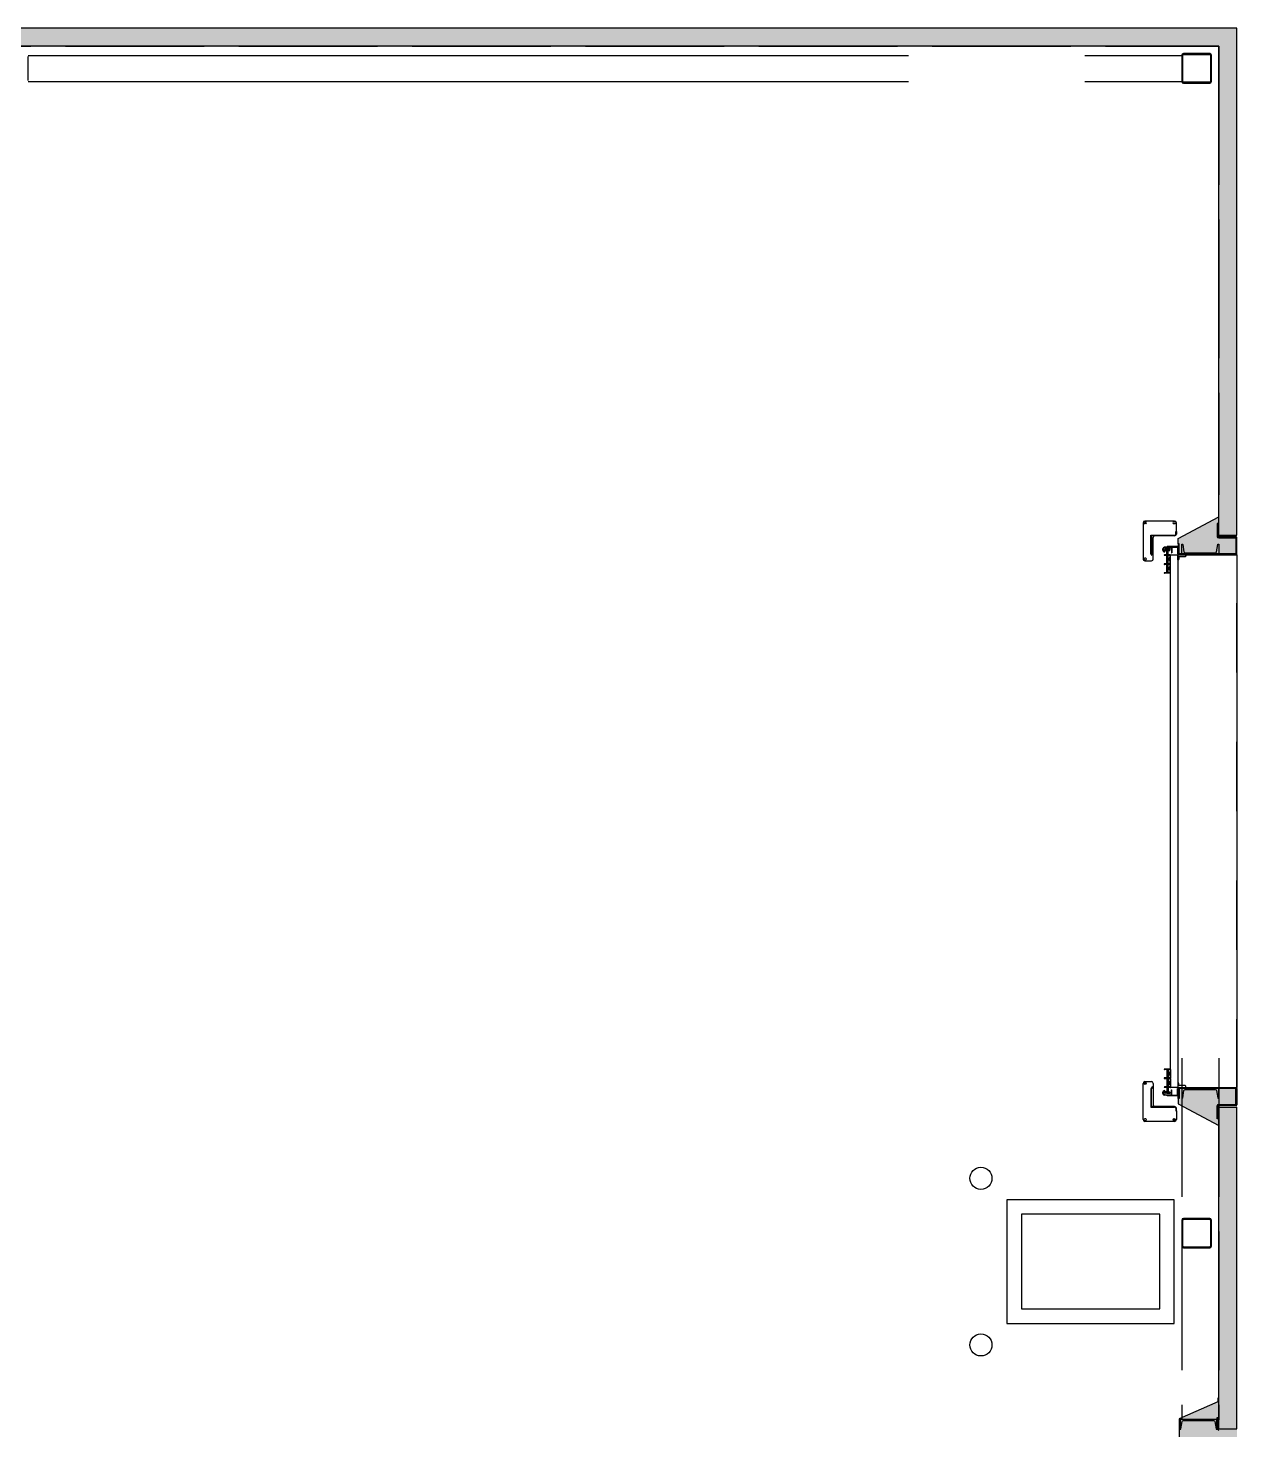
# Model space of a CAD drawing. Header units: inches. Extents: x 2743 to 10591, y -1604 to 5792.
# Drawn here: x 5190.5 to 5517.5, y 1066.4 to 1445.5 of the extents above; entities that cross this region are included whole.
import ezdxf

# ---------------------------------------------------------------- set-up
doc = ezdxf.new("R2010")
doc.units = ezdxf.units.IN
doc.header["$LTSCALE"] = 0.1875
doc.header["$MEASUREMENT"] = 0
for name, pattern in [('CENTERX2', [101.6, 63.5, -12.7, 12.7, -12.7]), ('dash2', [500, 400, -100]), ('dash3', [200, 100, -100])]:
    doc.linetypes.add(name, pattern=pattern)
for name, color, linetype in [('1', 1, 'Continuous'), ('5', 5, 'Continuous'), ('A-N-AMEN-EXT', 2, 'Continuous'), ('A-N-MUR-accessoire', 30, 'Continuous'), ('A-N-MUR-EXT', 5, 'Continuous'), ('A-N-MUR-INT', 3, 'Continuous'), ('A-N-PORTE-EXT', 2, 'Continuous'), ('A-N-STRUCTURE', 4, 'Continuous'), ('fill253', 253, 'Continuous'), ('LAYER10', 7, 'Continuous'), ('S-N-ACIER', 4, 'Continuous')]:
    doc.layers.add(name, color=color, linetype=linetype)

msp = doc.modelspace()

# ---------------------------------------------------------------- hatches: boundary and pattern name
at = {"layer": 'fill253'}
h = msp.add_hatch(color=7, dxfattribs=at)
h.dxf.hatch_style = 1
h.paths.add_polyline_path([(5517.44902, 431.979), (5512.52777, 431.979), (5512.54172, 94.34303), (5517.46297, 94.34303)])
h.paths.add_polyline_path([(5517.44903, 678.7916), (5512.52778, 678.7916), (5512.52778, 572.89173), (5517.44903, 572.89173)])
h.paths.add_polyline_path([(5517.44903, 925.604), (5512.52778, 925.604), (5512.52777, 819.70432), (5517.44902, 819.70432)])
h.paths.add_polyline_path([(4628.42938, -1259.02652), (4625.95018, -1263.9483), (5517.46297, -1263.94777), (5517.46297, -1071.958), (5512.54172, -1071.958), (5512.54172, -1259.02652)])
h.paths.add_polyline_path([(4200.50372, -1356.98336), (4208.49739, -1355.67867), (4193.49822, -1263.95647), (4192.72048, -1259.19385), (4184.51381, -1259.19385), (4185.25735, -1263.82639)])
h.paths.add_polyline_path([(4618.93272, -1264.1151), (4619.31197, -1266.30955), (4626.09389, -1265.20887), (4625.95018, -1263.9483), (4628.42938, -1259.02652), (4618.12265, -1259.02652)])
h.paths.add_polyline_path([(5517.46297, 1153.66309), (5512.54172, 1153.66309), (5512.52778, 1066.51673), (5517.44903, 1066.51673)])
h.paths.add_polyline_path([(2812.35741, -1079.29062), (2806.55239, -1077.23697), (2806.55239, -1078.48244), (2807.41263, -1078.81134), (2807.41906, -1264.1151), (3075.9398, -1263.94776), (3075.93335, -1259.02651), (2812.34031, -1259.19385)])
h.paths.add_polyline_path([(2807.41906, -374.65047), (2812.34031, -375.67519), (2812.34031, 118.15991), (2807.41906, 118.15991)])
h.paths.add_polyline_path([(5512.54172, -339.79281), (5517.46297, -339.79281), (5517.46297, 52.10637), (5512.54172, 52.10637)])
h.paths.add_polyline_path([(5512.5356, -401.23504), (5517.45685, -401.23504), (5517.46297, -339.79281), (5512.54172, -339.79281)])
h.paths.add_polyline_path([(5512.54172, -545.32679), (5517.46297, -545.32679), (5517.45685, -437.25741), (5512.5356, -437.25741)])
h.paths.add_polyline_path([(5512.53298, -617.37634), (5517.45423, -617.37634), (5517.46296, -581.35034), (5512.54171, -581.35034)])
h.paths.add_polyline_path([(5512.5391, -689.42343), (5517.46035, -689.42343), (5517.46066, -653.39744), (5512.53941, -653.39744)])
h.paths.add_polyline_path([(5512.5391, -761.46809), (5517.46035, -761.46809), (5517.46035, -725.44454), (5512.5391, -725.44454)])
h.paths.add_polyline_path([(4035.91549, 1440.59386), (4035.91549, 1445.51513), (2807.41263, 1445.51513), (2807.41906, 159.14408), (2812.34031, 159.14408), (2812.33388, 1440.59388)])
h.paths.add_polyline_path([(3118.18201, -1259.02652), (3118.18223, -1263.94777), (4185.31745, -1264.1151), (4184.51381, -1259.19385)])
h.paths.add_polyline_path([(4279.25656, 1440.56528), (4279.25657, 1445.48688), (4078.1514, 1445.5146), (4078.1514, 1440.59333)])
h.paths.add_polyline_path([(4872.5115, 1445.3478), (4872.5115, 1440.42655), (5512.54172, 1440.42655), (5512.54177, 1308.40012), (5517.46302, 1308.40012), (5517.46297, 1445.3478)])
h.paths.add_polyline_path([(5517.45593, -941.58583), (5512.53008, -941.58584), (5512.54172, -1029.88866), (5517.46297, -1029.88866)])
h.paths.add_polyline_path([(5512.53008, -905.56228), (5517.45593, -905.5623), (5517.45423, -797.49164), (5512.53298, -797.49164)])
h = msp.add_hatch(color=7, dxfattribs=at)
h.dxf.hatch_style = 1
edge = h.paths.add_edge_path()
edge.add_line((5512.53528, 1313.34042), (5512.53533, 1308.40012))
edge.add_line((5512.53533, 1308.40012), (5517.45658, 1308.40012))
edge.add_line((5517.45658, 1308.40012), (5517.45524, 1303.2983))
edge.add_arc((5517.20286, 1303.29823), 0.25237, -86.3655371, 0.0163161, ccw=False)
edge.add_line((5517.21886, 1303.04637), (5501.8637, 1303.04656))
edge.add_arc((5501.8637, 1303.36152), 0.31496, 183.8309684, 269.9992701, ccw=False)
edge.add_line((5501.54945, 1303.34048), (5501.54945, 1307.46983))
edge.add_line((5501.54945, 1307.46983), (5512.53528, 1313.34042))
h = msp.add_hatch(color=7, dxfattribs=at)
h.dxf.hatch_style = 1
edge = h.paths.add_edge_path()
edge.add_line((5512.53528, 1148.72284), (5512.53533, 1153.66314))
edge.add_line((5512.53533, 1153.66314), (5517.45658, 1153.66314))
edge.add_line((5517.45658, 1153.66314), (5517.45524, 1158.76496))
edge.add_arc((5517.20286, 1158.76503), 0.25237, 359.9836839, 446.3655371)
edge.add_line((5517.21886, 1159.0169), (5501.8637, 1159.0167))
edge.add_arc((5501.8637, 1158.70174), 0.31496, 90.0007299, 176.1690316)
edge.add_line((5501.54945, 1158.72278), (5501.54945, 1154.59343))
edge.add_line((5501.54945, 1154.59343), (5512.53528, 1148.72284))
h = msp.add_hatch(color=7, dxfattribs=at)
h.dxf.hatch_style = 1
edge = h.paths.add_edge_path()
edge.add_line((5512.5222, 1075.01459), (5512.53528, 1066.68405))
edge.add_line((5512.53528, 1066.68405), (5517.44259, 1066.68405))
edge.add_line((5517.44259, 1066.68405), (5517.45769, 1050.47954))
edge.add_arc((5517.22154, 1050.47932), 0.23616, -90.0156662, 0.0533973, ccw=False)
edge.add_line((5517.22148, 1050.24316), (5501.55039, 1050.24313))
edge.add_line((5501.55039, 1050.24313), (5501.55039, 1053.30954))
edge.add_line((5501.55039, 1053.30954), (5501.86535, 1053.30954))
edge.add_line((5501.86535, 1053.30954), (5501.86557, 1069.407))
edge.add_line((5501.86557, 1069.407), (5512.28623, 1074.03034))
edge.add_line((5512.28623, 1074.03034), (5512.28623, 1075.01459))
edge.add_line((5512.28623, 1075.01459), (5512.5222, 1075.01459))

# ---------------------------------------------------------------- linework, layer by layer
at = {"color": 7}
for p, q in [((5499.53362, 1159.03174), (5499.53362, 1303.03268)), ((5499.53362, 1303.03268), (5501.50211, 1303.03268)), ((5501.50211, 1303.03268), (5501.50211, 1159.03174)), ((5501.50211, 1159.03174), (5499.53362, 1159.03174))]:
    msp.add_line(p, q, dxfattribs=at)
for points in [[(5501.54945, 1305.29409), (5498.55733, 1305.29409), (5498.55733, 1305.1996, 0.414213562), (5498.65182, 1305.10511), (5501.21047, 1305.10511, -0.414213562), (5501.36047, 1304.95512), (5501.36047, 1303.38071, 0.414213562), (5501.45496, 1303.28622), (5501.54945, 1303.28622)], [(5512.53411, 1305.95974), (5512.53411, 1303.36133), (5502.53415, 1303.36133), (5502.53415, 1305.95974), (5502.65487, 1305.95974, -0.366587783), (5502.79296, 1305.84278), (5503.11946, 1303.88554, 0.366587783), (5503.45483, 1303.60148), (5511.61343, 1303.60148, 0.366587783), (5511.9488, 1303.88554), (5512.2753, 1305.84278, -0.366587783), (5512.41339, 1305.95974)], [(5501.54945, 1156.77033), (5498.55733, 1156.77033), (5498.55733, 1156.86482, -0.414213562), (5498.65182, 1156.95931), (5501.21047, 1156.95931, 0.414213562), (5501.36047, 1157.10931), (5501.36047, 1158.68371, -0.414213562), (5501.45496, 1158.7782), (5501.54945, 1158.7782)], [(5512.53411, 1156.10352), (5512.53411, 1158.70194), (5502.53415, 1158.70194), (5502.53415, 1156.10352), (5502.65487, 1156.10352, 0.366587783), (5502.79296, 1156.22048), (5503.11946, 1158.17772, -0.366587783), (5503.45483, 1158.46178), (5511.61343, 1158.46178, -0.366587783), (5511.9488, 1158.17772), (5512.2753, 1156.22048, 0.366587783), (5512.41339, 1156.10352)], [(5512.06272, 1066.60536), (5512.06272, 1069.20378), (5502.06276, 1069.20378), (5502.06276, 1066.60536), (5502.18348, 1066.60536, 0.366587783), (5502.32157, 1066.72233), (5502.64807, 1068.67957, -0.366587783), (5502.98343, 1068.96362), (5511.14204, 1068.96362, -0.366587783), (5511.4774, 1068.67957), (5511.80391, 1066.72233, 0.366587783), (5511.942, 1066.60536)]]:
    msp.add_lwpolyline(points, format="xyb", close=True)
at = {"layer": '1', "color": 7}
for p, q in [((5499.83915, 1305.10511), (5497.85442, 1305.10511)), ((5497.90475, 1304.44084), (5497.90475, 1304.45293)), ((5498.01493, 1304.98985), (5499.72478, 1304.98985)), ((5498.47424, 1304.62208), (5498.0739, 1304.62208)), ((5498.47424, 1304.2596), (5498.08599, 1304.2596)), ((5498.47424, 1304.62208), (5498.83672, 1304.62208)), ((5498.47424, 1303.03268), (5498.47424, 1304.2596)), ((5498.47424, 1304.2596), (5498.83672, 1304.2596)), ((5498.83672, 1304.62208), (5499.23706, 1304.62208)), ((5498.83672, 1303.03268), (5498.83672, 1304.2596)), ((5498.83672, 1304.2596), (5499.22497, 1304.2596)), ((5499.40621, 1304.44084), (5499.40621, 1304.45293)), ((5499.72478, 1304.98985), (5499.72478, 1303.63975)), ((5499.83915, 1305.10511), (5499.83915, 1303.63975)), ((5499.443, 1303.03268), (5497.86796, 1303.03268)), ((5499.32217, 1302.91185), (5497.86796, 1302.91185)), ((5499.32217, 1300.67017), (5497.86796, 1300.67017)), ((5499.443, 1300.54935), (5497.86796, 1300.54935)), ((5499.443, 1300.54935), (5497.86796, 1300.54935)), ((5499.32217, 1300.42852), (5497.86796, 1300.42852)), ((5497.95725, 1303.98234), (5497.95725, 1303.84718)), ((5498.47424, 1300.67017), (5498.47424, 1302.91185)), ((5498.47424, 1298.18685), (5498.47424, 1300.42852)), ((5498.83672, 1300.67017), (5498.83672, 1302.91185)), ((5498.83672, 1298.18685), (5498.83672, 1300.42852)), ((5499.41279, 1302.21265), (5499.12927, 1302.21265)), ((5499.12927, 1301.50782), (5499.12927, 1302.21265)), ((5499.41279, 1302.0596), (5499.12927, 1302.0596)), ((5499.41279, 1301.66087), (5499.12927, 1301.66087)), ((5499.41279, 1301.50782), (5499.12927, 1301.50782)), ((5499.41279, 1300.7608), (5499.41279, 1302.82123)), ((5499.41279, 1298.27747), (5499.41279, 1300.3379)), ((5499.53362, 1300.63997), (5499.53362, 1302.94206)), ((5499.53362, 1298.15664), (5499.53362, 1300.45873)), ((5499.72478, 1303.63975), (5499.83915, 1303.63975)), ((5501.50211, 1301.66491), (5501.50211, 1303.03268)), ((5501.50211, 1303.03268), (5503.5972, 1303.03146)), ((5501.58989, 1301.66491), (5501.50211, 1301.66491)), ((5501.73118, 1302.00971), (5501.58989, 1301.66491)), ((5503.45287, 1302.54236), (5501.73118, 1302.54236)), ((5501.73118, 1302.54236), (5501.73118, 1302.00971)), ((5503.5972, 1303.03146), (5503.5972, 1302.69246)), ((5499.32217, 1298.18685), (5497.86796, 1298.18685)), ((5499.443, 1298.06602), (5497.86796, 1298.06602)), ((5499.41279, 1299.72932), (5499.12927, 1299.72932)), ((5499.12927, 1299.02449), (5499.12927, 1299.72932)), ((5499.41279, 1299.57627), (5499.12927, 1299.57627)), ((5499.41279, 1299.17754), (5499.12927, 1299.17754)), ((5499.41279, 1299.02449), (5499.12927, 1299.02449)), ((5499.443, 1163.9984), (5497.86796, 1163.9984)), ((5499.32217, 1163.87757), (5497.86796, 1163.87757)), ((5498.47424, 1163.87757), (5498.47424, 1161.6359)), ((5498.83672, 1163.87757), (5498.83672, 1161.6359)), ((5499.53362, 1163.90778), (5499.53362, 1161.60569)), ((5499.32217, 1161.6359), (5497.86796, 1161.6359)), ((5499.443, 1161.51507), (5497.86796, 1161.51507)), ((5499.443, 1161.51507), (5497.86796, 1161.51507)), ((5499.32217, 1161.39425), (5497.86796, 1161.39425)), ((5498.47424, 1161.39425), (5498.47424, 1159.15257)), ((5498.83672, 1161.39425), (5498.83672, 1159.15257)), ((5499.41279, 1163.03993), (5499.12927, 1163.03993)), ((5499.12927, 1163.03993), (5499.12927, 1162.3351)), ((5499.41279, 1162.88688), (5499.12927, 1162.88688)), ((5499.41279, 1162.48815), (5499.12927, 1162.48815)), ((5499.41279, 1162.3351), (5499.12927, 1162.3351)), ((5499.41279, 1160.5566), (5499.12927, 1160.5566)), ((5499.12927, 1160.5566), (5499.12927, 1159.85178)), ((5499.41279, 1160.40355), (5499.12927, 1160.40355)), ((5499.41279, 1163.78695), (5499.41279, 1161.72652)), ((5499.41279, 1161.30363), (5499.41279, 1159.24319)), ((5499.53362, 1161.42445), (5499.53362, 1159.12236)), ((5501.58989, 1160.39951), (5501.50211, 1160.39951)), ((5501.50211, 1160.39951), (5501.50211, 1159.03174)), ((5501.73118, 1160.05471), (5501.58989, 1160.39951)), ((5499.83915, 1156.95931), (5497.85442, 1156.95931)), ((5499.32217, 1159.15257), (5497.86796, 1159.15257)), ((5499.443, 1159.03174), (5497.86796, 1159.03174)), ((5497.90475, 1157.62358), (5497.90475, 1157.6115)), ((5497.95725, 1158.08208), (5497.95725, 1158.21724)), ((5498.01493, 1157.07457), (5499.72478, 1157.07457)), ((5498.47424, 1157.44234), (5498.0739, 1157.44234)), ((5498.47424, 1157.80482), (5498.08599, 1157.80482)), ((5498.47424, 1159.03174), (5498.47424, 1157.80482)), ((5498.47424, 1157.80482), (5498.83672, 1157.80482)), ((5498.47424, 1157.44234), (5498.83672, 1157.44234)), ((5498.83672, 1159.03174), (5498.83672, 1157.80482)), ((5498.83672, 1157.80482), (5499.22497, 1157.80482)), ((5498.83672, 1157.44234), (5499.23706, 1157.44234)), ((5499.41279, 1160.00482), (5499.12927, 1160.00482)), ((5499.41279, 1159.85178), (5499.12927, 1159.85178)), ((5499.40621, 1157.62358), (5499.40621, 1157.6115)), ((5499.72478, 1157.07457), (5499.72478, 1158.42467)), ((5499.72478, 1158.42467), (5499.83915, 1158.42467)), ((5499.83915, 1156.95931), (5499.83915, 1158.42467)), ((5501.50211, 1159.03174), (5503.5972, 1159.03297)), ((5501.73118, 1159.52206), (5501.73118, 1160.05471)), ((5503.45287, 1159.52206), (5501.73118, 1159.52206)), ((5503.5972, 1159.03297), (5503.5972, 1159.37196))]:
    msp.add_line(p, q, dxfattribs=at)
for centre, radius, start, end in [((5498.07615, 1304.49056), 0.71537, 155.1313079, 217.5925682), ((5498.03399, 1304.41265), 0.71537, 104.5378837, 148.0316541), ((5498.01493, 1304.48643), 0.50738, 110.5508544, 263.4728886), ((5498.01297, 1304.41574), 0.57411, 90, 108.0733809), ((5498.0739, 1304.45293), 0.16916, 89.99999, 179.9999993), ((5498.08599, 1304.44084), 0.18124, 179.9999993, 269.999995), ((5499.22497, 1304.44084), 0.18124, 269.999995, 359.9999975), ((5499.23706, 1304.45293), 0.16916, 359.9999975, 89.99999), ((5498.01493, 1304.56022), 0.71537, 225.0263412, 265.3756564), ((5497.86796, 1302.97226), 0.06041, 89.99999, 269.999995), ((5497.86796, 1300.60976), 0.06041, 89.99999, 269.999995), ((5497.86796, 1300.48893), 0.06041, 89.99999, 269.999995), ((5499.32217, 1302.82123), 0.09062, 359.9999975, 89.99999), ((5499.32217, 1300.7608), 0.09062, 269.999995, 359.9999975), ((5499.32217, 1300.3379), 0.09062, 359.9999975, 89.99999), ((5499.443, 1302.94206), 0.09062, 359.9999975, 89.99999), ((5499.443, 1300.63997), 0.09062, 269.999995, 359.9999975), ((5499.443, 1300.45873), 0.09062, 359.9999975, 89.99999), ((5503.44698, 1302.69246), 0.15021, 272.2456658, 360), ((5497.86796, 1298.12643), 0.06041, 89.99999, 269.999995), ((5499.32217, 1298.27747), 0.09062, 269.999995, 359.9999975), ((5499.443, 1298.15664), 0.09062, 269.999995, 359.9999975), ((5497.86796, 1163.93799), 0.06041, 90.000005, 270.00001), ((5499.32217, 1163.78695), 0.09062, 0.0000025, 90.000005), ((5499.443, 1163.90778), 0.09062, 0.0000025, 90.000005), ((5497.86796, 1161.57549), 0.06041, 90.000005, 270.00001), ((5497.86796, 1161.45466), 0.06041, 90.000005, 270.00001), ((5499.32217, 1161.72652), 0.09062, 270.00001, 0.0000025), ((5499.32217, 1161.30363), 0.09062, 0.0000025, 90.000005), ((5499.443, 1161.60569), 0.09062, 270.00001, 0.0000025), ((5499.443, 1161.42445), 0.09062, 0.0000025, 90.000005), ((5498.07615, 1157.57386), 0.71537, 142.4074318, 204.8686921), ((5498.03399, 1157.65178), 0.71537, 211.9683459, 255.4621163), ((5498.01493, 1157.57799), 0.50738, 96.5271114, 249.4491456), ((5498.01493, 1157.5042), 0.71537, 94.6243436, 134.9736588), ((5497.86796, 1159.09216), 0.06041, 90.000005, 270.00001), ((5498.01297, 1157.64868), 0.57411, 251.9266191, 270), ((5498.08599, 1157.62358), 0.18124, 90.000005, 180.0000007), ((5498.0739, 1157.6115), 0.16916, 180.0000007, 270.00001), ((5499.22497, 1157.62358), 0.18124, 0.0000025, 90.000005), ((5499.23706, 1157.6115), 0.16916, 270.00001, 0.0000025), ((5499.32217, 1159.24319), 0.09062, 270.00001, 0.0000025), ((5499.443, 1159.12236), 0.09062, 270.00001, 0.0000025), ((5503.44698, 1159.37196), 0.15021, 0, 87.7543342)]:
    msp.add_arc(centre, radius, start, end, dxfattribs=at)
at = {"layer": '5', "color": 7}
for p, q in [((5501.54945, 1307.46983), (5512.53528, 1313.34042)), ((5501.52795, 1306.06281), (5501.54945, 1306.06281)), ((5501.54945, 1306.06281), (5501.54945, 1307.46983)), ((5501.52795, 1156.00045), (5501.54945, 1156.00045)), ((5501.54945, 1156.00045), (5501.54945, 1154.59343)), ((5501.54945, 1154.59343), (5512.53528, 1148.72284))]:
    msp.add_line(p, q, dxfattribs=at)
at = {"layer": 'A-N-AMEN-EXT', "color": 7}
msp.add_line((5517.45153, 1079.98699), (5517.46153, 1089.98696), dxfattribs=at)
at = {"layer": 'A-N-MUR-accessoire', "color": 7}
for p, q in [((5500.52236, 1128.66219), (5455.24686, 1128.66219)), ((5455.24686, 1128.66219), (5455.24686, 1095.19769)), ((5500.52236, 1095.19769), (5500.52236, 1128.66219)), ((5496.58536, 1124.72519), (5459.18386, 1124.72519)), ((5459.18386, 1124.72519), (5459.18386, 1099.13469)), ((5496.58536, 1099.13469), (5496.58536, 1124.72519)), ((5459.18386, 1099.13469), (5496.58536, 1099.13469)), ((5455.24686, 1095.19769), (5500.52236, 1095.19769))]:
    msp.add_line(p, q, dxfattribs=at)
for centre in [(5448.20665, 1134.45516), (5448.20665, 1089.40472)]:
    msp.add_circle(centre, 2.99212, dxfattribs=at)
at = {"layer": 'A-N-MUR-EXT', "color": 7}
for p, q in [((5517.45653, 1445.51513), (4877.42632, 1445.51513)), ((5517.45658, 1308.40012), (5517.45653, 1445.51513)), ((5512.53533, 1308.40012), (5517.45658, 1308.40012)), ((5512.53528, 1153.66309), (5517.45653, 1153.66309)), ((5517.45653, 1066.68405), (5517.45653, 1153.66309)), ((5512.52134, 1066.68405), (5517.44259, 1066.68405)), ((5512.52134, 1066.68405), (5517.44259, 1066.68405))]:
    msp.add_line(p, q, dxfattribs=at)
at = {"layer": 'A-N-MUR-INT', "color": 7}
for p, q in [((5512.53528, 1440.59388), (4872.50507, 1440.59388)), ((5512.53528, 1308.40012), (5512.53528, 1440.59388)), ((5512.53528, 1066.68405), (5512.53528, 1153.66309)), ((5512.28623, 1074.03034), (5501.86557, 1069.407)), ((5512.5222, 1075.01459), (5512.28623, 1075.01459)), ((5512.28623, 1075.01459), (5512.28623, 1074.03034)), ((5501.86557, 1069.407), (5501.86557, 1053.30954))]:
    msp.add_line(p, q, dxfattribs=at)
at = {"layer": 'A-N-PORTE-EXT', "color": 7}
for p, q in [((5492.07717, 1311.73282), (5492.07717, 1301.92772)), ((5500.60472, 1312.20526), (5492.54961, 1312.20526)), ((5492.54961, 1311.96904), (5492.78583, 1311.96904)), ((5500.60472, 1311.96904), (5500.3685, 1311.96904)), ((5501.07716, 1309.35543), (5501.07716, 1311.73282)), ((5492.78583, 1311.4966), (5492.54961, 1311.4966)), ((5494.15788, 1303.38837), (5494.15788, 1308.36275)), ((5494.15788, 1308.36275), (5495.29961, 1308.36275)), ((5495.29961, 1308.20527), (5494.31536, 1308.20527)), ((5494.31536, 1308.20527), (5494.31536, 1303.4415)), ((5495.29961, 1308.36275), (5500.60472, 1308.36275)), ((5500.60472, 1308.20527), (5495.29961, 1308.20527)), ((5500.3685, 1311.4966), (5500.60472, 1311.4966)), ((5500.91968, 1308.67771), (5500.91968, 1309.35543)), ((5500.91968, 1309.35543), (5501.07716, 1309.35543)), ((5501.07716, 1309.35543), (5501.07716, 1308.67771)), ((5494.82717, 1301.92772), (5494.82717, 1307.73283)), ((5492.78583, 1302.16394), (5492.54961, 1302.16394)), ((5492.54961, 1301.6915), (5492.78583, 1301.6915)), ((5492.54961, 1301.45528), (5494.35473, 1301.45528)), ((5494.54439, 1302.88073), (5494.15788, 1303.38837)), ((5494.31536, 1303.4415), (5494.66969, 1302.97613)), ((5494.66969, 1302.97613), (5494.54439, 1302.88073)), ((5517.45515, 1303.04656), (5517.45515, 1159.0167)), ((5492.07717, 1150.32942), (5492.07717, 1160.13452)), ((5492.54961, 1160.60696), (5494.35473, 1160.60696)), ((5492.54961, 1160.37074), (5492.78583, 1160.37074)), ((5494.82717, 1160.13452), (5494.82717, 1154.32941)), ((5492.78583, 1159.8983), (5492.54961, 1159.8983)), ((5494.54439, 1159.18151), (5494.15788, 1158.67387)), ((5494.15788, 1158.67387), (5494.15788, 1153.69949)), ((5494.31536, 1158.62074), (5494.66969, 1159.08611)), ((5494.31536, 1153.85697), (5494.31536, 1158.62074)), ((5494.66969, 1159.08611), (5494.54439, 1159.18151)), ((5494.15788, 1153.69949), (5495.29961, 1153.69949)), ((5495.29961, 1153.85697), (5494.31536, 1153.85697)), ((5500.60472, 1153.85697), (5495.29961, 1153.85697)), ((5495.29961, 1153.69949), (5500.60472, 1153.69949)), ((5500.91968, 1153.38453), (5500.91968, 1152.70681)), ((5500.91968, 1152.70681), (5501.07716, 1152.70681)), ((5501.07716, 1152.70681), (5501.07716, 1153.38453)), ((5501.07716, 1152.70681), (5501.07716, 1150.32942)), ((5492.78583, 1150.56564), (5492.54961, 1150.56564)), ((5492.54961, 1150.0932), (5492.78583, 1150.0932)), ((5500.60472, 1149.85698), (5492.54961, 1149.85698)), ((5500.3685, 1150.56564), (5500.60472, 1150.56564)), ((5500.60472, 1150.0932), (5500.3685, 1150.0932))]:
    msp.add_line(p, q, dxfattribs=at)
at = {"layer": 'A-N-PORTE-EXT', "color": 7, "linetype": 'dash3'}
msp.add_line((5517.45515, 1158.78082), (5517.45515, 1303.28278), dxfattribs=at)
at = {"layer": 'A-N-PORTE-EXT', "color": 7}
for centre, radius, start, end in [((5492.54961, 1311.73282), 0.47244, 90, 180), ((5492.54961, 1311.73282), 0.23622, 90, 270), ((5492.78583, 1311.73282), 0.23622, 270, 90), ((5500.3685, 1311.73282), 0.23622, 90, 270), ((5500.60472, 1311.73282), 0.47244, 0, 90), ((5500.60472, 1311.73282), 0.23622, 270, 90), ((5495.29961, 1307.73283), 0.47244, 90, 180), ((5500.60472, 1308.67771), 0.31496, 270, 0), ((5500.60472, 1308.67771), 0.47244, 270, 0), ((5492.54961, 1301.92772), 0.47244, 180, 270), ((5492.54961, 1301.92772), 0.23622, 90, 270), ((5492.78583, 1301.92772), 0.23622, 270, 90), ((5494.35473, 1301.92772), 0.47244, 270, 0), ((5492.54961, 1160.13452), 0.47244, 90, 180), ((5492.54961, 1160.13452), 0.23622, 90, 270), ((5492.78583, 1160.13452), 0.23622, 270, 90), ((5494.35473, 1160.13452), 0.47244, 0, 90), ((5495.29961, 1154.32941), 0.47244, 180, 270), ((5500.60472, 1153.38453), 0.47244, 0, 90), ((5500.60472, 1153.38453), 0.31496, 0, 90), ((5492.54961, 1150.32942), 0.47244, 180, 270), ((5492.54961, 1150.32942), 0.23622, 90, 270), ((5492.78583, 1150.32942), 0.23622, 270, 90), ((5500.3685, 1150.32942), 0.23622, 90, 270), ((5500.60472, 1150.32942), 0.23622, 270, 90), ((5500.60472, 1150.32942), 0.47244, 270, 0)]:
    msp.add_arc(centre, radius, start, end, dxfattribs=at)
at = {"layer": 'A-N-STRUCTURE', "color": 7, "linetype": 'dash2', "ltscale": 0.5}
for p, q in [((4872.50507, 1440.65084), (5512.53528, 1440.65084)), ((5512.53528, 1440.65084), (5512.53528, 1319.31933)), ((5502.5353, 1166.92867), (5502.5353, 1069.14277)), ((5512.53528, 1166.92867), (5512.53528, 1069.14277))]:
    msp.add_line(p, q, dxfattribs=at)
at = {"layer": 'LAYER10', "color": 7, "linetype": 'Continuous'}
msp.add_line((5503.5972, 1302.69246), (5503.5972, 1302.95219), dxfattribs=at)
at = {"layer": 'S-N-ACIER', "color": 7, "linetype": 'CENTERX2', "ltscale": 20}
for p, q in [((5190.53593, 1438.09782), (5502.5353, 1438.09782)), ((5190.53593, 1431.08996), (5502.5353, 1431.08996))]:
    msp.add_line(p, q, dxfattribs=at)
at = {"layer": 'S-N-ACIER', "color": 7}
for p, q in [((5190.53593, 1431.34429), (5190.53593, 1437.84349)), ((5502.5353, 1438.14388), (5502.5353, 1431.0439)), ((5502.7853, 1431.0439), (5502.7853, 1438.14388)), ((5510.08529, 1438.59388), (5502.9853, 1438.59388)), ((5502.9853, 1438.34388), (5510.08529, 1438.34388)), ((5510.28529, 1438.14388), (5510.28529, 1431.0439)), ((5510.53529, 1431.0439), (5510.53529, 1438.14388)), ((5510.08529, 1430.8439), (5502.9853, 1430.8439)), ((5502.9853, 1430.5939), (5510.08529, 1430.5939)), ((5512.4145, 1311.49444), (5512.09954, 1311.49444)), ((5512.09954, 1311.49444), (5512.09954, 1308.04579)), ((5512.4145, 1308.04579), (5512.4145, 1311.49444)), ((5517.21777, 1307.92762), (5512.53261, 1307.92768)), ((5501.8637, 1306.06301), (5501.54874, 1306.06301)), ((5501.54874, 1306.06301), (5501.54874, 1303.36152)), ((5501.8637, 1303.44026), (5501.8637, 1306.06301)), ((5512.5326, 1307.61272), (5517.06035, 1307.61266)), ((5517.13909, 1307.53395), (5517.14016, 1303.36152)), ((5517.45515, 1303.28294), (5517.45399, 1307.69155)), ((5501.8637, 1303.04656), (5517.21893, 1303.04656)), ((5517.14016, 1303.36152), (5501.94244, 1303.36152)), ((5501.54874, 1156.00025), (5501.54874, 1158.70174)), ((5501.8637, 1159.0167), (5517.21893, 1159.0167)), ((5501.8637, 1158.623), (5501.8637, 1156.00025)), ((5517.14016, 1158.70174), (5501.94244, 1158.70174)), ((5517.13909, 1154.52931), (5517.14016, 1158.70174)), ((5517.45515, 1158.78032), (5517.45399, 1154.37171)), ((5501.8637, 1156.00025), (5501.54874, 1156.00025)), ((5512.09954, 1150.56883), (5512.09954, 1154.01747)), ((5512.4145, 1154.01747), (5512.4145, 1150.56883)), ((5512.5326, 1154.45054), (5517.06035, 1154.4506)), ((5517.21777, 1154.13565), (5512.53261, 1154.13558)), ((5512.4145, 1150.56883), (5512.09954, 1150.56883)), ((5502.5353, 1123.18388), (5502.5353, 1116.0839)), ((5502.7853, 1116.0839), (5502.7853, 1123.18388)), ((5510.08529, 1123.63388), (5502.9853, 1123.63388)), ((5502.9853, 1123.38388), (5510.08529, 1123.38388)), ((5510.28529, 1123.18388), (5510.28529, 1116.0839)), ((5510.53529, 1116.0839), (5510.53529, 1123.18388)), ((5510.08529, 1115.8839), (5502.9853, 1115.8839)), ((5502.9853, 1115.6339), (5510.08529, 1115.6339)), ((5512.08555, 1066.4085), (5512.08555, 1069.77242)), ((5512.08555, 1069.77242), (5512.40051, 1069.77242)), ((5512.40051, 1069.77242), (5512.40051, 1066.4085))]:
    msp.add_line(p, q, dxfattribs=at)
for centre, radius, start, end in [((5502.9853, 1438.14388), 0.45, 90, 180), ((5502.9853, 1438.14388), 0.2, 90, 180), ((5510.08529, 1438.14388), 0.45, 0, 90), ((5510.08529, 1438.14388), 0.2, 0, 90), ((5502.9853, 1431.0439), 0.45, 180, 270), ((5502.9853, 1431.0439), 0.2, 180, 270), ((5510.08529, 1431.0439), 0.45, 270, 0), ((5510.08529, 1431.0439), 0.2, 270, 0), ((5512.53261, 1308.04579), 0.43307, 180.0000077, 269.9991647), ((5512.53261, 1308.04579), 0.11811, 180, 269.999157), ((5517.21777, 1307.6914), 0.23622, 0.0377308, 89.999157), ((5517.06035, 1307.53392), 0.07874, 0.0222604, 89.9991782), ((5501.8637, 1303.36152), 0.31496, 180, 270), ((5501.94244, 1303.44026), 0.07874, 180, 270), ((5517.21893, 1303.28278), 0.23622, 270, 0.0377308), ((5501.8637, 1158.70174), 0.31496, 90, 180), ((5501.94244, 1158.623), 0.07874, 90, 180), ((5517.21893, 1158.78048), 0.23622, 359.9622692, 90), ((5512.53261, 1154.01747), 0.43307, 90.0008353, 179.9999923), ((5512.53261, 1154.01747), 0.11811, 90.000843, 180), ((5517.06035, 1154.52934), 0.07874, 270.0008218, 359.9777396), ((5517.21777, 1154.37187), 0.23622, 270.000843, 359.9622692), ((5502.9853, 1123.18388), 0.45, 90, 180), ((5502.9853, 1123.18388), 0.2, 90, 180), ((5510.08529, 1123.18388), 0.45, 0, 90), ((5510.08529, 1123.18388), 0.2, 0, 90), ((5502.9853, 1116.0839), 0.45, 180, 270), ((5502.9853, 1116.0839), 0.2, 180, 270), ((5510.08529, 1116.0839), 0.45, 270, 0), ((5510.08529, 1116.0839), 0.2, 270, 0), ((5512.51862, 1066.4085), 0.11811, 180, 269.999157)]:
    msp.add_arc(centre, radius, start, end, dxfattribs=at)

doc.saveas('drawing.dxf')
